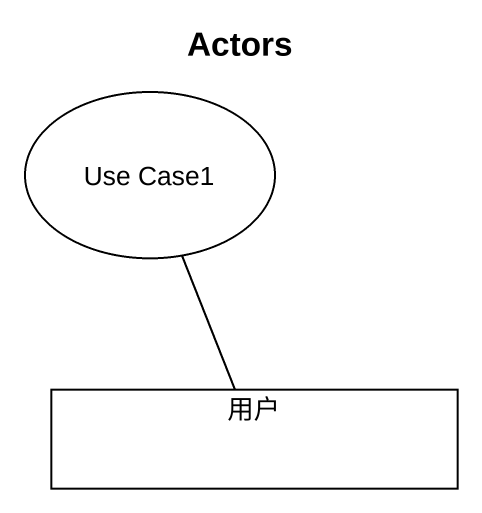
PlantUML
@startuml
title Actors
usecase "Use Case1" as Use_Case1 #FFFFFF
rectangle 用户
Use_Case1 -- 用户
@enduml
